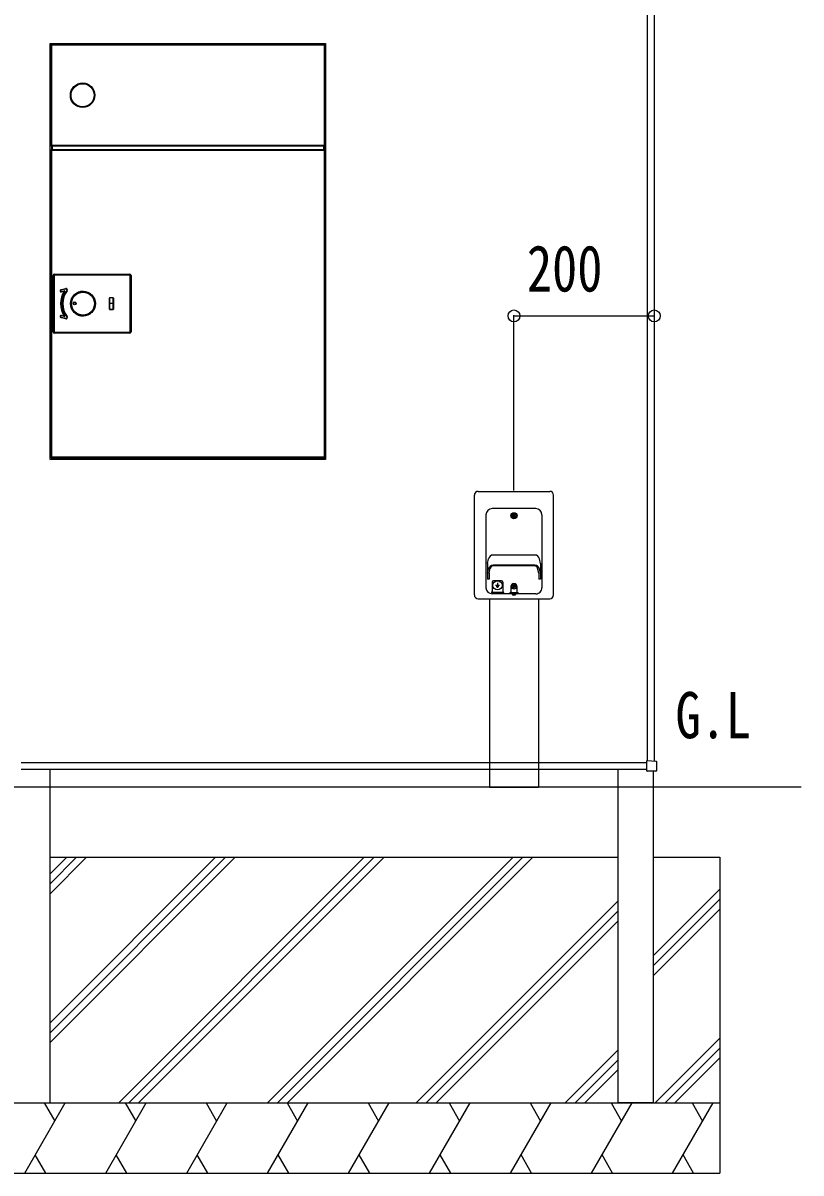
# Model space of a CAD drawing. Units: millimetres, scale not verified. Extents: x -8418 to 8410, y -5948 to 5940.
# Drawn here: x -2772 to -1662, y 482 to 2121 of the extents above; entities that cross this region are included whole.
import ezdxf
from ezdxf.enums import TextEntityAlignment as Align

# ---------------------------------------------------------------- set-up
doc = ezdxf.new("R2010")
doc.units = ezdxf.units.MM
doc.header["$LTSCALE"] = 30
for name, color, linetype in [('0-1_USER1', 3, 'Continuous'), ('0-3_YKK_13', 4, 'Continuous'), ('0-4_YKK_A1', 4, 'Continuous'), ('0-5_YKK_D', 6, 'Continuous')]:
    doc.layers.add(name, color=color, linetype=linetype)
doc.styles.add('ＭＳ ゴシック', font='')
doc.styles.get('ＭＳ ゴシック').set_extended_font_data('MS Gothic')

msp = doc.modelspace()

# ---------------------------------------------------------------- linework, layer by layer
at = {"layer": '0-3_YKK_13'}
for p, q in [((-2731.66, 2089.6), (-2731.66, 2090.4)), ((-2731.66, 2090.4), (-2731.16, 2090.4)), ((-2731.66, 2089.4), (-2731.66, 2089.6)), ((-2731.16, 2089.6), (-2731.66, 2089.6)), ((-2731.66, 2089.4), (-2731.66, 1946.4)), ((-2730.86, 2089.4), (-2731.66, 2089.4)), ((-2731.16, 2090.4), (-2730.86, 2090.4)), ((-2731.16, 2090.4), (-2731.16, 2089.6)), ((-2731.16, 2089.6), (-2730.86, 2089.6)), ((-2730.86, 2090.4), (-2342.46, 2090.4)), ((-2730.86, 2089.6), (-2730.86, 2090.4)), ((-2730.86, 2089.6), (-2730.86, 2089.4)), ((-2730.86, 2089.6), (-2342.46, 2089.6)), ((-2730.86, 2089.4), (-2730.86, 1946.4)), ((-2342.46, 2089.6), (-2342.46, 2090.4)), ((-2342.16, 2090.4), (-2342.46, 2090.4)), ((-2342.46, 2089.6), (-2342.46, 2089.4)), ((-2342.16, 2089.6), (-2342.46, 2089.6)), ((-2341.66, 2089.4), (-2342.46, 2089.4)), ((-2342.46, 2089.4), (-2342.46, 1946.4)), ((-2342.16, 2090.4), (-2341.66, 2090.4)), ((-2342.16, 2089.6), (-2342.16, 2090.4)), ((-2341.66, 2089.6), (-2341.66, 2089.4)), ((-2731.16, 1945.4), (-2731.66, 1945.4)), ((-2731.66, 1939.6), (-2731.66, 1940.4)), ((-2731.66, 1940.4), (-2731.16, 1940.4)), ((-2731.16, 1939.6), (-2731.66, 1939.6)), ((-2731.66, 1939.4), (-2731.66, 1502.4)), ((-2730.86, 1939.4), (-2731.66, 1939.4)), ((-2731.16, 1946.2), (-2730.86, 1946.2)), ((-2731.16, 1946.2), (-2731.16, 1945.4)), ((-2731.16, 1945.4), (-2730.86, 1945.4)), ((-2731.16, 1940.4), (-2730.86, 1940.4)), ((-2731.16, 1940.4), (-2731.16, 1939.6)), ((-2731.16, 1939.6), (-2730.86, 1939.6)), ((-2730.86, 1946.2), (-2730.86, 1945.4)), ((-2342.46, 1946.2), (-2730.86, 1946.2)), ((-2730.86, 1945.4), (-2730.86, 1940.4)), ((-2342.46, 1945.4), (-2730.86, 1945.4)), ((-2730.86, 1940.4), (-2342.46, 1940.4)), ((-2730.86, 1939.6), (-2730.86, 1940.4)), ((-2730.86, 1939.6), (-2730.86, 1939.4)), ((-2730.86, 1939.6), (-2342.46, 1939.6)), ((-2730.86, 1939.4), (-2730.86, 1502.4)), ((-2730.06, 1945.4), (-2730.06, 1940.4)), ((-2729.96, 1940.4), (-2729.96, 1945.4)), ((-2343.36, 1945.4), (-2343.36, 1940.4)), ((-2343.26, 1945.4), (-2343.26, 1940.4)), ((-2342.46, 1946.2), (-2342.46, 1946.4)), ((-2342.46, 1946.2), (-2342.46, 1945.4)), ((-2342.16, 1946.2), (-2342.46, 1946.2)), ((-2342.46, 1945.4), (-2342.46, 1940.4)), ((-2342.16, 1945.4), (-2342.46, 1945.4)), ((-2342.46, 1939.6), (-2342.46, 1940.4)), ((-2342.16, 1940.4), (-2342.46, 1940.4)), ((-2342.46, 1939.6), (-2342.46, 1939.4)), ((-2342.16, 1939.6), (-2342.46, 1939.6)), ((-2341.66, 1939.4), (-2342.46, 1939.4)), ((-2342.46, 1939.4), (-2342.46, 1502.4)), ((-2342.16, 1946.2), (-2341.66, 1946.2)), ((-2342.16, 1945.4), (-2342.16, 1946.2)), ((-2341.66, 1945.4), (-2342.16, 1945.4)), ((-2342.16, 1940.4), (-2341.66, 1940.4)), ((-2342.16, 1939.6), (-2342.16, 1940.4)), ((-2341.66, 1946.2), (-2341.66, 1945.4)), ((-2728.66, 1680.89), (-2728.66, 1760.9)), ((-2728.43, 1760.68), (-2728.66, 1760.9)), ((-2728.43, 1760.68), (-2727.44, 1760.68)), ((-2728.43, 1681.11), (-2728.43, 1760.68)), ((-2727.44, 1760.68), (-2727.44, 1681.11)), ((-2726.67, 1762.9), (-2619.65, 1762.9)), ((-2726.67, 1762.9), (-2726.44, 1762.67)), ((-2619.88, 1761.67), (-2726.44, 1761.67)), ((-2619.88, 1762.67), (-2619.65, 1762.9)), ((-2619.88, 1761.67), (-2619.88, 1762.67)), ((-2618.88, 1681.11), (-2618.88, 1760.68)), ((-2617.66, 1760.9), (-2617.88, 1760.68)), ((-2617.66, 1760.9), (-2617.66, 1680.89)), ((-2717.56, 1740.74), (-2710.76, 1742.43)), ((-2717.47, 1740.4), (-2717.56, 1740.74)), ((-2710.68, 1742.09), (-2717.47, 1740.4)), ((-2716.95, 1738.31), (-2716.87, 1737.97)), ((-2716.87, 1737.97), (-2712.9, 1738.96)), ((-2716.87, 1737.97), (-2716.78, 1737.63)), ((-2712.94, 1738.59), (-2716.78, 1737.63)), ((-2712.28, 1738.31), (-2712.58, 1738.51)), ((-2710.68, 1742.09), (-2710.76, 1742.43)), ((-2710.6, 1741.75), (-2710.68, 1742.09)), ((-2708.9, 1739.29), (-2709.17, 1739.51)), ((-2708.62, 1739.07), (-2708.9, 1739.29)), ((-2648.46, 1713.15), (-2648.46, 1728.65)), ((-2648.16, 1728.65), (-2648.46, 1728.65)), ((-2648.16, 1728.65), (-2648.16, 1713.15)), ((-2647.66, 1729.45), (-2643.66, 1729.45)), ((-2647.66, 1729.15), (-2647.66, 1729.45)), ((-2643.66, 1729.15), (-2647.66, 1729.15)), ((-2643.66, 1729.15), (-2643.66, 1729.45)), ((-2643.16, 1713.15), (-2643.16, 1728.65)), ((-2642.86, 1728.65), (-2643.16, 1728.65)), ((-2642.86, 1728.65), (-2642.86, 1713.15)), ((-2648.16, 1713.15), (-2648.46, 1713.15)), ((-2643.16, 1720.9), (-2648.16, 1720.9)), ((-2647.66, 1712.65), (-2643.66, 1712.65)), ((-2647.66, 1712.35), (-2647.66, 1712.65)), ((-2643.66, 1712.35), (-2647.66, 1712.35)), ((-2643.66, 1712.35), (-2643.66, 1712.65)), ((-2642.86, 1713.15), (-2643.16, 1713.15)), ((-2717.56, 1701.05), (-2717.47, 1701.39)), ((-2710.76, 1699.36), (-2717.56, 1701.05)), ((-2717.47, 1701.39), (-2710.68, 1699.7)), ((-2716.87, 1703.82), (-2716.95, 1703.48)), ((-2716.78, 1704.16), (-2716.87, 1703.82)), ((-2712.9, 1702.83), (-2716.87, 1703.82)), ((-2716.78, 1704.16), (-2712.94, 1703.2)), ((-2712.28, 1703.48), (-2712.58, 1703.28)), ((-2710.76, 1699.36), (-2710.68, 1699.7)), ((-2710.68, 1699.7), (-2710.6, 1700.04)), ((-2708.9, 1702.5), (-2709.17, 1702.28)), ((-2708.62, 1702.72), (-2708.9, 1702.5)), ((-2728.66, 1680.89), (-2728.43, 1681.11)), ((-2728.43, 1681.11), (-2727.44, 1681.11)), ((-2726.44, 1679.12), (-2726.67, 1678.9)), ((-2619.65, 1678.9), (-2726.67, 1678.9)), ((-2726.44, 1680.12), (-2619.88, 1680.12)), ((-2726.44, 1679.12), (-2726.44, 1680.12)), ((-2619.88, 1679.12), (-2726.44, 1679.12)), ((-2619.88, 1679.12), (-2619.88, 1680.12)), ((-2619.65, 1678.9), (-2619.88, 1679.12)), ((-2618.88, 1681.11), (-2617.88, 1681.11)), ((-2617.88, 1681.11), (-2617.66, 1680.89)), ((-2731.16, 1501.4), (-2731.66, 1501.4)), ((-2731.16, 1502.2), (-2730.86, 1502.2)), ((-2731.16, 1502.2), (-2731.16, 1501.4)), ((-2731.16, 1501.4), (-2730.86, 1501.4)), ((-2730.86, 1502.2), (-2730.86, 1501.4)), ((-2342.46, 1502.2), (-2730.86, 1502.2)), ((-2342.46, 1501.4), (-2730.86, 1501.4)), ((-2730.06, 1501.4), (-2730.06, 1500.4)), ((-2730.06, 1500.4), (-2720.56, 1500.4)), ((-2719.96, 1500.4), (-2720.56, 1500.4)), ((-2720.06, 1500.9), (-2720.06, 1501.4)), ((-2719.96, 1501.2), (-2720.06, 1501.2)), ((-2719.96, 1501.2), (-2719.96, 1501.4)), ((-2350.86, 1501.2), (-2719.96, 1501.2)), ((-2350.86, 1501.4), (-2350.86, 1501.2)), ((-2350.86, 1501.2), (-2350.86, 1500.4)), ((-2350.76, 1501.2), (-2350.86, 1501.2)), ((-2350.26, 1500.4), (-2350.86, 1500.4)), ((-2350.76, 1500.9), (-2350.76, 1501.4)), ((-2343.26, 1500.4), (-2350.26, 1500.4)), ((-2343.26, 1501.4), (-2343.26, 1500.4)), ((-2342.46, 1502.2), (-2342.46, 1502.4)), ((-2342.46, 1502.2), (-2342.46, 1501.4)), ((-2342.16, 1502.2), (-2342.46, 1502.2)), ((-2342.16, 1501.4), (-2342.46, 1501.4)), ((-2342.16, 1502.2), (-2341.66, 1502.2)), ((-2342.16, 1501.4), (-2342.16, 1502.2)), ((-2341.66, 1501.4), (-2342.16, 1501.4)), ((-2341.66, 1502.2), (-2341.66, 1501.4)), ((-2128.16, 1305.9), (-2128.16, 1447.9)), ((-2122.66, 1453.4), (-2020.66, 1453.4)), ((-2015.16, 1305.9), (-2015.16, 1447.9)), ((-2040.41, 1428.8), (-2102.91, 1428.8)), ((-2111.61, 1420.1), (-2111.61, 1316.1)), ((-2072.72, 1418.24), (-2074.1, 1416.86)), ((-2072.01, 1417.53), (-2073.4, 1416.15)), ((-2072.65, 1420.29), (-2073.36, 1419.59)), ((-2072.72, 1418.95), (-2073.36, 1419.59)), ((-2072.01, 1419.66), (-2072.65, 1420.29)), ((-2069.92, 1421.04), (-2071.3, 1419.66)), ((-2070.67, 1416.9), (-2071.3, 1417.53)), ((-2069.96, 1417.61), (-2070.67, 1416.9)), ((-2069.21, 1420.33), (-2070.6, 1418.95)), ((-2069.96, 1417.61), (-2070.6, 1418.24)), ((-2031.71, 1420.1), (-2031.71, 1316.1)), ((-2042.03, 1362.64), (-2101.28, 1362.64)), ((-2109.51, 1350.74), (-2108.12, 1357.13)), ((-2109.51, 1350.74), (-2109.51, 1328.1)), ((-2041.94, 1347.97), (-2101.37, 1347.97)), ((-2042.28, 1347.19), (-2101.04, 1347.19)), ((-2033.8, 1350.74), (-2035.2, 1357.13)), ((-2033.8, 1350.74), (-2033.8, 1328.1)), ((-2109.51, 1336.94), (-2108.19, 1342.57)), ((-2107.01, 1328.1), (-2109.51, 1328.1)), ((-2107.01, 1336.94), (-2105.42, 1343.72)), ((-2107.01, 1336.94), (-2107.01, 1328.1)), ((-2036.3, 1336.94), (-2037.9, 1343.72)), ((-2036.3, 1336.94), (-2036.3, 1328.1)), ((-2033.8, 1328.1), (-2036.3, 1328.1)), ((-2033.8, 1336.94), (-2035.13, 1342.57)), ((-2102.91, 1324.1), (-2102.91, 1310.6)), ((-2089.41, 1326.1), (-2100.91, 1326.1)), ((-2092.17, 1319.04), (-2098.14, 1319.04)), ((-2093.11, 1317.64), (-2097.21, 1317.64)), ((-2094.04, 1316.24), (-2096.28, 1316.24)), ((-2095.16, 1322.95), (-2095.16, 1319.04)), ((-2087.41, 1324.1), (-2087.41, 1310.6)), ((-2075.91, 1317.6), (-2075.91, 1310.4)), ((-2072.72, 1317.24), (-2074.46, 1315.5)), ((-2072.01, 1316.53), (-2073.75, 1314.79)), ((-2072.65, 1319.29), (-2073.36, 1318.59)), ((-2072.72, 1317.95), (-2073.36, 1318.59)), ((-2072.65, 1315.9), (-2073.36, 1316.61)), ((-2072.01, 1318.66), (-2072.65, 1319.29)), ((-2069.56, 1320.4), (-2071.3, 1318.66)), ((-2070.67, 1315.9), (-2071.3, 1316.53)), ((-2069.96, 1318.59), (-2070.67, 1319.29)), ((-2069.96, 1316.61), (-2070.67, 1315.9)), ((-2068.85, 1319.69), (-2070.6, 1317.95)), ((-2069.96, 1316.61), (-2070.6, 1317.24)), ((-2067.41, 1317.6), (-2067.41, 1310.4)), ((-2122.66, 1300.4), (-2020.66, 1300.4)), ((-2085.91, 1309.1), (-2104.41, 1309.1)), ((-2040.41, 1307.4), (-2102.91, 1307.4)), ((-2065.91, 1308.9), (-2077.41, 1308.9)), ((-2074.16, 1307.4), (-2074.16, 1306.85)), ((-2070.41, 1305.6), (-2072.91, 1305.6)), ((-2069.16, 1307.4), (-2069.16, 1306.85)), ((-1882.16, 1054.9), (-1882.16, 1069.19)), ((-1881.63, 1069.69), (-1869.6, 1068.95)), ((-1869.6, 1068.95), (-1869.13, 1068.92)), ((-1868.66, 1068.43), (-1868.66, 1054.9)), ((-1869.63, 1054.4), (-1881.66, 1054.4)), ((-1869.16, 1054.4), (-1869.63, 1054.4))]:
    msp.add_line(p, q, dxfattribs=at)
msp.add_lwpolyline([(-2340.16, 1498.9), (-2733.16, 1498.9), (-2733.16, 2091.9), (-2340.16, 2091.9)], close=True, dxfattribs=at)
for points in [[(-2341.66, 2089.4), (-2341.66, 1946.4), (-2342.46, 1946.4)], [(-2341.66, 2090.4), (-2341.66, 2089.6), (-2342.16, 2089.6)], [(-2730.86, 1946.2), (-2730.86, 1946.4), (-2731.66, 1946.4)], [(-2731.66, 1945.4), (-2731.66, 1946.2), (-2731.16, 1946.2)], [(-2341.66, 1939.4), (-2341.66, 1502.4), (-2342.46, 1502.4)], [(-2341.66, 1940.4), (-2341.66, 1939.6), (-2342.16, 1939.6)], [(-2726.44, 1761.67), (-2726.44, 1762.67), (-2619.88, 1762.67)], [(-2618.88, 1760.68), (-2617.88, 1760.68), (-2617.88, 1681.11)], [(-2710.6, 1741.75), (-2717.39, 1740.06), (-2717.47, 1740.4)], [(-2716.95, 1738.31), (-2712.98, 1739.3), (-2712.9, 1738.96)], [(-2717.47, 1701.39), (-2717.39, 1701.73), (-2710.6, 1700.04)], [(-2712.9, 1702.83), (-2712.98, 1702.49), (-2716.95, 1703.48)], [(-2730.86, 1502.2), (-2730.86, 1502.4), (-2731.66, 1502.4)], [(-2731.66, 1501.4), (-2731.66, 1502.2), (-2731.16, 1502.2)], [(-2730.86, 1501.4), (-2730.86, 1500.4), (-2730.06, 1500.4)], [(-2350.86, 1500.4), (-2719.96, 1500.4), (-2719.96, 1501.2)], [(-2342.46, 1501.4), (-2342.46, 1500.4), (-2343.26, 1500.4)]]:
    msp.add_lwpolyline(points, dxfattribs=at)
for centre, radius in [((-2686.66, 2017.9), 17.5), ((-2686.66, 2017.9), 16.5), ((-2686.16, 1720.9), 17.65), ((-2686.16, 1720.9), 17.26), ((-2686.16, 1720.9), 16.26), ((-2698.15, 1721.35), 2.1), ((-2698.15, 1721.35), 1.75), ((-2698.15, 1721.35), 1.45), ((-2071.66, 1418.6), 4.4), ((-2071.66, 1418.6), 3), ((-2095.16, 1319.6), 6.5), ((-2071.66, 1317.6), 3.5)]:
    msp.add_circle(centre, radius, dxfattribs=at)
for centre, radius, start, end in [((-2717.17, 1739.19), 1.6, 104, 284), ((-2717.17, 1739.19), 1.25, 104, 284), ((-2686.16, 1720.9), 32.1, 146.54178, 213.45822), ((-2717.17, 1739.19), 0.9, 104, 284), ((-2686.16, 1720.9), 31.75, 146.31167, 213.68833), ((-2686.16, 1720.9), 31.4, 146.31167, 213.68833), ((-2686.16, 1720.9), 29.6, 141.02124, 218.97876), ((-2686.16, 1720.9), 29.25, 141.02124, 218.97876), ((-2686.16, 1720.9), 28.9, 141.02124, 218.97876), ((-2712.83, 1738.67), 0.65, 326.31167, 104), ((-2520.87, 1717.89), 193.18, 173.73842, 173.84904), ((-2729.65, 1667.92), 72.63, 76.39911, 76.69317), ((-2712.83, 1738.67), 0.3, 326.31167, 104), ((-2710.26, 1740.4), 2.1, 321.02124, 104), ((-2710.26, 1740.4), 1.75, 321.02124, 104), ((-2710.26, 1740.4), 1.4, 321.02124, 104), ((-2686.16, 1720.9), 17.5, 261.3012, 252.58496), ((-2686.18, 1720.9), 17.47, 89.33006, 266.2917), ((-2686.14, 1720.89), 17.3, 89.68338, 265.93838), ((-2686.85, 1726.49), 11.91, 85.77699, 122.36782), ((-2686.17, 1721.05), 17.14, 89.59667, 97.07901), ((-2664.39, 1713.2), 33.07, 130.44826, 130.90575), ((-2686.16, 1720.9), 17.47, 88.97206, 89.38801), ((-2647.66, 1728.65), 0.8, 90, 180), ((-2647.66, 1728.65), 0.5, 90, 180), ((-2643.66, 1728.65), 0.8, 0, 90), ((-2643.66, 1728.65), 0.5, 0, 90), ((-2687.34, 1715.25), 11.79, 235.95589, 270.16869), ((-2647.66, 1713.15), 0.8, 180, 270), ((-2647.66, 1713.15), 0.5, 180, 270), ((-2643.66, 1713.15), 0.5, 270, 0), ((-2643.66, 1713.15), 0.8, 270, 0), ((-2717.17, 1702.6), 1.6, 76, 256), ((-2717.17, 1702.6), 1.25, 76, 256), ((-2717.17, 1702.6), 0.9, 76, 256), ((-2712.83, 1703.12), 0.65, 256, 33.68833), ((-2729.65, 1773.87), 72.62, 283.30682, 283.6009), ((-2520.87, 1723.9), 193.18, 186.15096, 186.26158), ((-2712.83, 1703.12), 0.3, 256, 33.68833), ((-2710.26, 1701.4), 2.1, 256, 38.97876), ((-2710.26, 1701.4), 1.75, 256, 38.97876), ((-2710.26, 1701.4), 1.4, 256, 38.97876), ((-2686.41, 1718.85), 15.24, 257.9457, 266.3906), ((-2663.87, 1726.91), 33.07, 224.71601, 225.17349), ((-2686.16, 1720.9), 17.47, 266.23375, 266.6497), ((-2720.56, 1500.9), 0.5, 270, 0), ((-2350.26, 1500.9), 0.5, 180, 270), ((-2122.66, 1447.9), 5.5, 90, 180), ((-2020.66, 1447.9), 5.5, 0, 90), ((-2102.91, 1420.1), 8.7, 90, 180), ((-2040.41, 1420.1), 8.7, 0, 90), ((-2073.07, 1418.6), 0.5, 315.00005, 45.00003), ((-2071.66, 1420.01), 0.5, 224.99997, 315.00003), ((-2071.66, 1417.18), 0.5, 45.00003, 135), ((-2070.24, 1418.6), 0.5, 135, 224.99997), ((-2101.28, 1355.64), 7, 90, 167.69141), ((-2042.03, 1355.64), 7, 12.30864, 90), ((-2101.37, 1340.97), 7, 90, 166.75116), ((-2101.04, 1342.69), 4.5, 90, 166.73304), ((-2042.28, 1342.69), 4.5, 13.26704, 90), ((-2041.94, 1340.97), 7, 13.24892, 90), ((-2102.91, 1316.1), 8.7, 180, 270), ((-2100.91, 1324.1), 2, 90, 180), ((-2089.41, 1324.1), 2, 0.00003, 90), ((-2071.66, 1317.6), 4.25, 0.00003, 180), ((-2073.07, 1317.6), 0.5, 315.00005, 45.00003), ((-2071.66, 1319.01), 0.5, 224.99997, 315.00003), ((-2071.66, 1316.18), 0.5, 45.00003, 135), ((-2070.24, 1317.6), 0.5, 135, 224.99997), ((-2040.41, 1316.1), 8.7, 270, 0.00002), ((-2122.66, 1305.9), 5.5, 180, 270), ((-2104.41, 1310.6), 1.5, 270, 0.00002), ((-2085.91, 1310.6), 1.5, 180, 270), ((-2077.41, 1310.4), 1.5, 270, 0.00002), ((-2072.91, 1306.85), 1.25, 180, 270), ((-2070.41, 1306.85), 1.25, 270, 0.00002), ((-2065.91, 1310.4), 1.5, 180, 270), ((-2020.66, 1305.9), 5.5, 270, 0), ((-1881.66, 1069.19), 0.5, 86.5, 180), ((-1869.16, 1068.43), 0.5, 0, 86.5), ((-1881.66, 1054.9), 0.5, 180, 270), ((-1869.16, 1054.9), 0.5, 270, 0)]:
    msp.add_arc(centre, radius, start, end, dxfattribs=at)
for centre, major_axis, ratio, start_param, end_param in [((-2726.65, 1760.89), (1.43, -1.43), 0.992433, 2.3599926, 3.9231927), ((-2726.43, 1760.67), (1.41, -1.41), 0.999971, 2.3599926, 3.9231927), ((-2726.43, 1760.67), (0.713, -0.713), 0.992433, 2.3599926, 3.9231927), ((-2619.88, 1760.67), (1.41, 1.41), 0.999971, 5.5015852, 7.0647854), ((-2619.88, 1760.67), (-0.713, -0.713), 0.992433, 2.3599926, 3.9231927), ((-2619.67, 1760.89), (-1.43, -1.43), 0.992433, 2.3599926, 3.9231927), ((-2726.65, 1680.9), (1.43, 1.43), 0.992433, 2.3599926, 3.9231927), ((-2726.43, 1681.12), (1.41, 1.41), 0.999971, 2.3599926, 3.9231927), ((-2726.43, 1681.12), (0.713, 0.713), 0.992433, 2.3599926, 3.9231927), ((-2619.88, 1681.12), (-0.713, 0.713), 0.992433, 2.3599926, 3.9231927), ((-2619.88, 1681.12), (1.41, -1.41), 0.999971, 5.5015852, 7.0647854), ((-2619.67, 1680.9), (-1.43, 1.43), 0.992433, 2.3599926, 3.9231927)]:
    msp.add_ellipse(centre, major_axis=major_axis, ratio=ratio, start_param=start_param, end_param=end_param, dxfattribs=at)
at = {"layer": '0-4_YKK_A1'}
for p, q in [((-1881.66, 2499.9), (-1881.66, 1069.69)), ((-1871.66, 2499.9), (-1871.66, 1069.08)), ((-2106.66, 1300.4), (-2106.66, 1031.9)), ((-2036.66, 1300.4), (-2036.66, 1031.9)), ((-2774.16, 1066.9), (-1882.16, 1066.9)), ((-1882.16, 1056.9), (-2774.16, 1056.9)), ((-2733.16, 581.9), (-2733.16, 1056.9)), ((-1923.16, 581.9), (-1923.16, 1056.9)), ((-1873.16, 1054.4), (-1873.16, 581.9)), ((-1662.4, 1031.9), (-2878.16, 1031.9)), ((-2106.66, 1031.9), (-2036.66, 1031.9)), ((-2733.16, 908.16), (-2709.42, 931.9)), ((-2733.16, 696.03), (-2497.29, 931.9)), ((-2733.16, 894.02), (-2695.28, 931.9)), ((-2733.16, 681.89), (-2483.15, 931.9)), ((-2733.16, 879.88), (-2681.14, 931.9)), ((-2733.16, 667.74), (-2469.01, 931.9)), ((-2635.16, 581.9), (-2285.16, 931.9)), ((-2621.02, 581.9), (-2271.02, 931.9)), ((-2606.87, 581.9), (-2256.87, 931.9)), ((-2423.03, 581.9), (-2073.03, 931.9)), ((-2408.88, 581.9), (-2058.88, 931.9)), ((-2394.74, 581.9), (-2044.74, 931.9)), ((-1873.16, 931.9), (-1778.16, 931.9)), ((-1778.16, 931.9), (-1778.16, 481.9)), ((-1873.16, 791.23), (-1778.16, 886.23)), ((-2210.89, 581.9), (-1923.16, 869.63)), ((-1873.16, 777.09), (-1778.16, 872.09)), ((-2196.75, 581.9), (-1923.16, 855.49)), ((-1873.16, 762.94), (-1778.16, 857.94)), ((-2182.61, 581.9), (-1923.16, 841.35)), ((-1870.36, 581.9), (-1778.16, 674.1)), ((-1998.76, 581.9), (-1923.16, 657.5)), ((-1856.22, 581.9), (-1778.16, 659.95)), ((-1984.62, 581.9), (-1923.16, 643.36)), ((-1842.07, 581.9), (-1778.16, 645.81)), ((-1970.48, 581.9), (-1923.16, 629.22)), ((-2878.16, 581.9), (-1778.16, 581.9)), ((-2783.16, 581.9), (-2733.16, 581.9)), ((-2769.26, 481.9), (-2711.52, 581.9)), ((-2741.52, 581.9), (-2726.52, 555.91)), ((-2653.79, 481.9), (-2596.05, 581.9)), ((-2626.05, 581.9), (-2611.05, 555.91)), ((-2538.32, 481.9), (-2480.58, 581.9)), ((-2510.58, 581.9), (-2495.58, 555.91)), ((-2422.85, 481.9), (-2365.11, 581.9)), ((-2395.11, 581.9), (-2380.11, 555.91)), ((-2307.38, 481.9), (-2249.64, 581.9)), ((-2279.64, 581.9), (-2264.64, 555.91)), ((-2191.91, 481.9), (-2134.17, 581.9)), ((-2164.17, 581.9), (-2149.17, 555.91)), ((-2076.44, 481.9), (-2018.7, 581.9)), ((-2048.7, 581.9), (-2033.7, 555.91)), ((-1960.97, 481.9), (-1903.23, 581.9)), ((-1933.23, 581.9), (-1918.23, 555.91)), ((-1873.16, 581.9), (-1923.16, 581.9)), ((-1845.5, 481.9), (-1787.76, 581.9)), ((-1817.76, 581.9), (-1802.76, 555.91)), ((-2739.26, 481.9), (-2754.26, 507.88)), ((-2623.79, 481.9), (-2638.79, 507.88)), ((-2508.32, 481.9), (-2523.32, 507.88)), ((-2392.85, 481.9), (-2407.85, 507.88)), ((-2277.38, 481.9), (-2292.38, 507.88)), ((-2161.91, 481.9), (-2176.91, 507.88)), ((-2046.44, 481.9), (-2061.44, 507.88)), ((-1930.97, 481.9), (-1945.97, 507.88)), ((-1815.5, 481.9), (-1830.5, 507.88)), ((-2878.16, 481.9), (-1778.16, 481.9))]:
    msp.add_line(p, q, dxfattribs=at)
msp.add_lwpolyline([(-2733.16, 931.9), (-2328.16, 931.9), (-1923.16, 931.9)], dxfattribs=at)
at = {"layer": '0-5_YKK_D'}
for p, q in [((-2071.66, 1454.4), (-2071.66, 1704.4)), ((-2071.66, 1703.4), (-1871.66, 1703.4))]:
    msp.add_line(p, q, dxfattribs=at)
for centre in [(-2071.66, 1703.4), (-1871.66, 1703.4)]:
    msp.add_circle(centre, 8.5, dxfattribs=at)

# ---------------------------------------------------------------- texts
at = {"layer": '0-1_USER1', "style": 'ＭＳ ゴシック', "width": 0.8}
msp.add_text('G.L', height=65.98, dxfattribs=at).set_placement((-1841.41, 1081.72), align=Align.BOTTOM_LEFT)
at = {"layer": '0-5_YKK_D', "style": 'ＭＳ ゴシック', "width": 0.8}
msp.add_text('200', height=65.98, dxfattribs=at).set_placement((-2053.26, 1718.4), align=Align.BOTTOM_LEFT)

doc.saveas('drawing.dxf')
